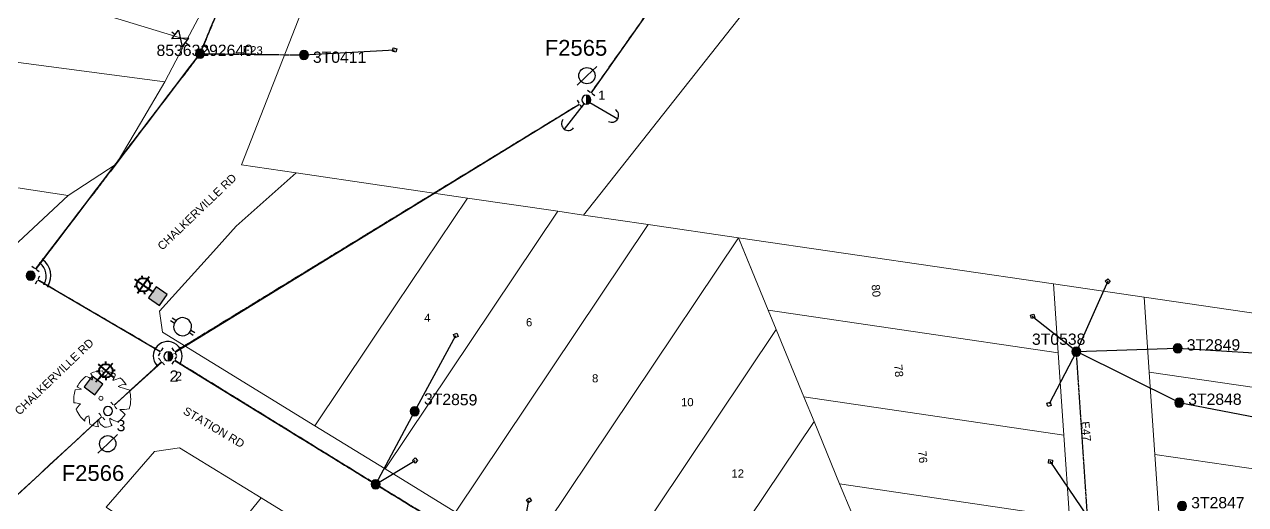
# Model space of a CAD drawing. Header units: metres. Extents: x 268894 to 271187, y 6187806 to 6189595.
# Drawn here: x 269872.9 to 270143.7, y 6188630.5 to 6188736.9 of the extents above; entities that cross this region are included whole.
import ezdxf
from ezdxf.enums import TextEntityAlignment as Align

# ---------------------------------------------------------------- set-up
doc = ezdxf.new("R2010")
doc.units = ezdxf.units.M
doc.linetypes.add('Cable Exist OH', pattern=[1, 1, 0])
doc.linetypes.add('Cable Exist UG', pattern=[8.2, 4, -1.2, 1.8, -1.2])
doc.layers.get('0').update_dxf_attribs({"color": 6})
for name, color, linetype, lineweight in [('Cadastre Land Parcels_SP_EXT', 9, 'Continuous', 5), ('Cadastre Road Names_SP_HV_LV_SL_EXT', 9, 'Continuous', 5), ('Cadastre Roads_SP_EXT', 9, 'Continuous', 5)]:
    doc.layers.add(name, color=color, linetype=linetype, lineweight=lineweight)
for name, color, linetype in [('Equip_SP_HV_EXT', 7, 'Continuous'), ('Equip_SP_HV_NEW', 2, 'Continuous'), ('Equip_SP_LV_EXT', 7, 'Continuous'), ('Equip_SP_SL_EXT', 7, 'Continuous'), ('Equip_SP_SL_MOD', 3, 'Continuous'), ('Mains_HV_EXT', 7, 'Continuous'), ('Mains_HV_NEW', 2, 'Continuous'), ('Mains_HV_NEW_Hardwired', 2, 'Continuous'), ('Mains_LV_EXT', 7, 'Continuous'), ('Mains_LV_NEW', 2, 'Continuous'), ('Mains_LV_NEW_Hardwired', 2, 'Continuous'), ('OH_Details_SP_MISC', 7, 'Continuous'), ('Services_SP_EXT', 7, 'Continuous'), ('Services_SP_MOD', 3, 'Continuous'), ('SupportsOH_SP_TR_HV_LV_SL_EXT', 7, 'Continuous'), ('SupportsOH_SP_TR_HV_LV_SL_NEW', 2, 'Continuous'), ('Trench_SP_EXT', 7, 'Continuous')]:
    doc.layers.add(name, color=color, linetype=linetype)
doc.layers.add('Features_DEL', color=1, linetype='Continuous', plot=False)
doc.layers.get('Features_DEL').off()
doc.styles.add('COLUMN_LABEL', font='arial.ttf')
doc.styles.add('HVSW_LABEL', font='arial.ttf')
doc.styles.add('iecARIAL', font='arial.ttf', dxfattribs={"height": 2})
doc.styles.add('POLE_LABEL', font='arial.ttf')
doc.styles.get("Standard").update_dxf_attribs({"font": 'arial.ttf'})

# ---------------------------------------------------------------- blocks, each defined once
blk = doc.blocks.new('*U148')
for p, q in [((-4.14, -5.37), (-3.85, -4.96)), ((-3.88, -5.56), (-3.58, -5.16)), ((-5.31, -6.95), (-5.6, -7.35)), ((-5.04, -7.15), (-5.33, -7.55))]:
    blk.add_line(p, q)
blk.add_lwpolyline([(-4, -5.45, 1), (-5.18, -7.06, 1)], format="xyb", close=True)
at = {"flags": 9}
for tag, p in [('ACTUAL_STATUS', (0, 0)), ('CONSTRUCTED_VOLTAGE', (0, -0.2)), ('OPERATING_VOLTAGE', (0, -0.6)), ('ORIENTATION', (0, -0.8)), ('OWNED_BY', (0, -1)), ('STATE', (0, -1.2)), ('SWITCH_TYPE', (0, -1.4)), ('NO_PHASES', (0, -0.4)), ('USAGE', (0, -1.6)), ('LEGEND', (0, -1.8)), ('NOTES', (0, -2))]:
    blk.add_attdef(tag, text='', height=0.2, dxfattribs=at).set_placement(p, align=Align.MIDDLE_LEFT)
at = {"flags": 1}
blk.add_attdef('Z', (0, 0), '', height=0.2, dxfattribs=at)
blk = doc.blocks.new('*U138')
at = {"lineweight": 40}
for p, q in [((-0.51, 0.36), (-4.2, 2.94)), ((-3.64, -0.2), (-1.06, 3.49)), ((-2.71, 3.68), (-2.61, 3.12)), ((-4.38, 1.29), (-3.83, 1.39)), ((-1.99, -0.38), (-2.09, 0.17)), ((0, 0), (-1.13, 0.79)), ((-0.32, 2.01), (-0.88, 1.91))]:
    blk.add_line(p, q, dxfattribs=at)
blk.add_circle((-2.35, 1.65), 1.5, dxfattribs=at)
at = {"style": 'iecARIAL', "flags": 8}
blk.add_attdef('ASSET_NUM', (1.5, 1.5), '', height=2.5, dxfattribs=at)
for tag, p, height, flags in [('OPERATING_VOLTAGE', (0.98, -1.65), 0.2, 9), ('ORIENTATION', (0.98, -1.85), 0.2, 9), ('OWNED_BY', (0.98, -2.05), 0.2, 9), ('STATE', (0.98, -2.25), 0.2, 9), ('CONSTRUCTED_VOLTAGE', (0.98, -0.65), 0.2, 9), ('CONTROL_TYPE', (0.98, -0.85), 0.2, 9), ('LANTERN_PURPOSE', (0.98, -1.05), 0.2, 9), ('LANTERN_TYPE', (0.98, -1.25), 0.2, 9), ('NO_PHASES', (0.98, -1.45), 0.2, 9), ('USAGE', (0.98, -2.45), 0.2, 9), ('CEXIST', (0.98, -2.65), 0.2, 9), ('CNEW', (0.98, -2.85), 0.2, 9), ('LNUMBER', (2.18, -3.25), 2.5, 8), ('CNUMBER', (0.98, -3.05), 0.2, 9), ('CREMOVE', (0.98, -3.25), 0.2, 9), ('CREPLACE', (0.98, -3.45), 0.2, 9), ('LKINGHEIGHT', (0.98, -3.65), 0.2, 9), ('LBRACKET', (0.98, -3.85), 0.2, 9), ('LBRACKETVOCAB', (0.98, -4.05), 0.2, 9), ('LCATEGORY', (0.98, -4.25), 0.2, 9), ('LCHARGE1', (0.98, -4.45), 0.2, 9), ('LCHARGE1PERCENT', (0.98, -4.65), 0.2, 9), ('LCHARGE2', (0.98, -4.85), 0.2, 9), ('LCHARGE2PERCENT', (0.98, -5.05), 0.2, 9), ('LCHARGE3', (0.98, -5.25), 0.2, 9), ('LCHARGE3PERCENT', (0.98, -5.45), 0.2, 9), ('LEXIST', (0.98, -5.65), 0.2, 9), ('LLAMP', (0.98, -5.85), 0.2, 9), ('LLAMPVOCAB', (0.98, -6.05), 0.2, 9), ('LMAST', (0.98, -6.25), 0.2, 9), ('LMASTVOCAB', (0.98, -6.45), 0.2, 9), ('LNEW', (0.98, -6.65), 0.2, 9), ('LANTNUMBER', (0.98, -6.85), 0.2, 9), ('LOUTREACH', (0.98, -7.25), 0.2, 9), ('LOUTREACHVOCAB', (0.98, -7.45), 0.2, 9), ('LRATECODE', (0.98, -7.65), 0.2, 9), ('LREMOVE', (0.98, -7.85), 0.2, 9), ('LREPLACE', (0.98, -8.05), 0.2, 9), ('LTYPE', (0.98, -8.25), 0.2, 9), ('STREETNAME', (0.98, -9.25), 0.2, 9), ('SUBURB', (0.98, -9.45), 0.2, 1), ('LTYPEVOCAB', (0.98, -8.45), 0.2, 9), ('LEGEND', (0.98, -8.65), 0.2, 9), ('LOCATION', (0.98, -8.85), 0.2, 9), ('NOTES', (0.98, -9.05), 0.2, 9)]:
    blk.add_attdef(tag, p, '', height=height, dxfattribs=dict(flags=flags))
blk = doc.blocks.new('*U139')
at = {"lineweight": 40}
for p, q in [((0.56, 3.97), (3.9, 0.95)), ((0.72, 0.79), (3.74, 4.13)), ((2.12, 4.52), (2.15, 3.96)), ((0, 0), (1.22, 1.35)), ((0.17, 2.36), (0.73, 2.39)), ((2.33, 0.4), (2.3, 0.96)), ((4.29, 2.56), (3.72, 2.54))]:
    blk.add_line(p, q, dxfattribs=at)
blk.add_circle((2.23, 2.46), 1.5, dxfattribs=at)
at = {"style": 'iecARIAL', "flags": 8}
blk.add_attdef('ASSET_NUM', (1.5, 1.5), '', height=2.5, dxfattribs=at)
for tag, p, height, flags in [('OPERATING_VOLTAGE', (0.98, -1.65), 0.2, 9), ('ORIENTATION', (0.98, -1.85), 0.2, 9), ('OWNED_BY', (0.98, -2.05), 0.2, 9), ('STATE', (0.98, -2.25), 0.2, 9), ('CONSTRUCTED_VOLTAGE', (0.98, -0.65), 0.2, 9), ('CONTROL_TYPE', (0.98, -0.85), 0.2, 9), ('LANTERN_PURPOSE', (0.98, -1.05), 0.2, 9), ('LANTERN_TYPE', (0.98, -1.25), 0.2, 9), ('NO_PHASES', (0.98, -1.45), 0.2, 9), ('USAGE', (0.98, -2.45), 0.2, 9), ('CEXIST', (0.98, -2.65), 0.2, 9), ('CNEW', (0.98, -2.85), 0.2, 9), ('LNUMBER', (2.18, -3.25), 2.5, 8), ('CNUMBER', (0.98, -3.05), 0.2, 9), ('CREMOVE', (0.98, -3.25), 0.2, 9), ('CREPLACE', (0.98, -3.45), 0.2, 9), ('LKINGHEIGHT', (0.98, -3.65), 0.2, 9), ('LBRACKET', (0.98, -3.85), 0.2, 9), ('LBRACKETVOCAB', (0.98, -4.05), 0.2, 9), ('LCATEGORY', (0.98, -4.25), 0.2, 9), ('LCHARGE1', (0.98, -4.45), 0.2, 9), ('LCHARGE1PERCENT', (0.98, -4.65), 0.2, 9), ('LCHARGE2', (0.98, -4.85), 0.2, 9), ('LCHARGE2PERCENT', (0.98, -5.05), 0.2, 9), ('LCHARGE3', (0.98, -5.25), 0.2, 9), ('LCHARGE3PERCENT', (0.98, -5.45), 0.2, 9), ('LEXIST', (0.98, -5.65), 0.2, 9), ('LLAMP', (0.98, -5.85), 0.2, 9), ('LLAMPVOCAB', (0.98, -6.05), 0.2, 9), ('LMAST', (0.98, -6.25), 0.2, 9), ('LMASTVOCAB', (0.98, -6.45), 0.2, 9), ('LNEW', (0.98, -6.65), 0.2, 9), ('LANTNUMBER', (0.98, -6.85), 0.2, 9), ('LOUTREACH', (0.98, -7.25), 0.2, 9), ('LOUTREACHVOCAB', (0.98, -7.45), 0.2, 9), ('LRATECODE', (0.98, -7.65), 0.2, 9), ('LREMOVE', (0.98, -7.85), 0.2, 9), ('LREPLACE', (0.98, -8.05), 0.2, 9), ('LTYPE', (0.98, -8.25), 0.2, 9), ('STREETNAME', (0.98, -9.25), 0.2, 9), ('SUBURB', (0.98, -9.45), 0.2, 1), ('LTYPEVOCAB', (0.98, -8.45), 0.2, 9), ('LEGEND', (0.98, -8.65), 0.2, 9), ('LOCATION', (0.98, -8.85), 0.2, 9), ('NOTES', (0.98, -9.05), 0.2, 9)]:
    blk.add_attdef(tag, p, '', height=height, dxfattribs=dict(flags=flags))
blk = doc.blocks.new('CCP_EXT')
blk.add_wipeout([(0, 0.57), (0.57, 0), (0, -0.57), (-0.57, 0)])
blk.add_lwpolyline([(-0.57, 0), (0, 0.57), (0.57, 0), (0, -0.57), (-0.57, 0)])
at = {"flags": 1}
blk.add_attdef('Z', (0, 0), '', height=0.2, dxfattribs=at)
at = {"flags": 9}
for tag, p in [('CCP_TYPE', (0, 0)), ('CONSTRUCTED_VOLTAGE', (0, -0.2)), ('OPERATING_VOLTAGE', (0, -0.6)), ('ORIENTATION', (0, -0.8)), ('OWNED_BY', (0, -1)), ('STATE', (0, -1.8)), ('NO_PHASES', (0, -0.4)), ('USAGE', (0, -1.2)), ('LEGEND', (0, -1.4)), ('LIFE_SUPPORT', (0, -1.6)), ('NOTES', (0, -2))]:
    blk.add_attdef(tag, text='', height=0.2, dxfattribs=at).set_placement(p, align=Align.MIDDLE_LEFT)
blk = doc.blocks.new('POLE_EXT')
blk.add_hatch(color=256).paths.add_polyline_path([(-1, 0, 1), (1, 0, 1)])
blk.add_lwpolyline([(-1, 0, 1), (1, 0, 1)], format="xyb", close=True)
for tag, height, flags, p in [('pNumber', 2.5, 8, (-17.84, 2.07)), ('OWNED_BY', 0.2, 9, (1.35, -0.4)), ('SPECIAL_USE', 0.2, 9, (1.35, -0.8)), ('STATE', 0.2, 9, (1.35, -1)), ('cLV', 0.2, 9, (1.35, -1.4)), ('hDepth', 0.2, 9, (1.35, -1.6)), ('hDia', 0.2, 9, (1.35, -1.8)), ('cHV', 0.2, 9, (1.35, -2)), ('PARENT', 0.2, 9, (1.35, -0.6)), ('USAGE', 0.2, 9, (1.35, -1.2)), ('LBRACKET', 0.2, 9, (1.35, -2.2)), ('LExisting', 0.2, 9, (1.35, -2.4)), ('LANTNUMBER', 0.2, 9, (1.35, -2.6)), ('LOther', 0.2, 9, (1.35, -2.8)), ('cLinedev', 0.2, 9, (1.35, -3.4)), ('pExisting', 0.2, 9, (1.35, -3.8)), ('pFooting', 0.2, 9, (1.35, -4.4)), ('pNew', 0.2, 9, (1.35, -4.6)), ('pRelocate', 0.2, 9, (1.35, -5)), ('pRemove', 0.2, 9, (1.35, -5.2)), ('pReplace', 0.2, 9, (1.35, -5.4)), ('LRemove', 0.2, 9, (1.35, -3)), ('LEGEND', 0.2, 9, (1.35, -3.2)), ('LOCATION', 0.2, 9, (1.35, -3.6)), ('PFNUMBER', 0.2, 9, (1.35, -4)), ('NEWPFNUMBER', 0.2, 9, (1.35, -4.2)), ('pStay', 0.2, 9, (1.35, -5.6)), ('pType', 0.2, 9, (1.35, -5.8)), ('cspan', 0.2, 9, (1.35, -6)), ('STREETNAME', 0.2, 9, (1.35, -6.2)), ('SUBURB', 0.2, 9, (1.35, -6.4)), ('OPERATED_BY', 0.2, 9, (1.36, -7.01)), ('NOTES', 0.2, 9, (1.35, -6.6)), ('MAINTAINED_BY', 0.2, 9, (1.36, -6.81))]:
    blk.add_attdef(tag, text='', height=height, dxfattribs=dict(flags=flags)).set_placement(p, align=Align.MIDDLE_LEFT)
at = {"style": 'POLE_LABEL'}
for tag, height, flags, p in [('ASSET_NUM', 2.5, 8, (2, 2)), ('STRUCTURE_PLANT_NUMBER', 0.2, 9, (1.35, 0.03)), ('STREET_CODE', 0.2, 9, (1.35, -0.2))]:
    blk.add_attdef(tag, text='', height=height, dxfattribs=dict(at, flags=flags)).set_placement(p, align=Align.MIDDLE_LEFT)
at = {"flags": 1}
blk.add_attdef('Z', (1.35, -7.33), '', height=0.2, dxfattribs=at)
blk = doc.blocks.new('HV_DOF_CLOSED_EXT')
for p, q in [((0, 7.9), (0, 6.94)), ((0, 4.06), (0, 3.1))]:
    blk.add_line(p, q)
blk.add_lwpolyline([(-1.2, 4.06), (1.2, 4.06), (-1.2, 6.94), (1.2, 6.94)], close=True)
for tag, height, flags, p in [('ASSET_NUM', 2.5, 8, (2, 2)), ('STREET_CODE', 0.2, 9, (1.5, 0)), ('ACTUAL_STATUS', 0.2, 9, (1.5, -0.2)), ('CONSTRUCTED_VOLTAGE', 0.2, 9, (1.5, -0.4)), ('OPERATING_VOLTAGE', 0.2, 9, (1.5, -0.8)), ('ORIENTATION', 0.2, 9, (1.5, -1)), ('OWNED_BY', 0.2, 9, (1.5, -1.2)), ('OPERATED_BY', 0.2, 9, (1.5, -1.4)), ('STATE', 0.2, 9, (1.5, -1.8)), ('SWITCH_TYPE', 0.2, 9, (1.5, -2)), ('STREETNAME', 0.2, 9, (1.5, -2.8)), ('NO_PHASES', 0.2, 9, (1.5, -0.6)), ('MAINTAINED_BY', 0.2, 9, (1.5, -1.6)), ('USAGE', 0.2, 9, (1.5, -2.2)), ('LEGEND', 0.2, 9, (1.5, -2.4)), ('LOCATION', 0.2, 9, (1.5, -2.6)), ('SUBURB', 0.2, 9, (1.5, -3)), ('Z', 0.2, 1, (1.5, -3.6)), ('NOTES', 0.2, 9, (1.5, -3.2)), ('LABEL_ALIGNMENT', 0.2, 9, (1.5, -3.4))]:
    blk.add_attdef(tag, text='', height=height, dxfattribs=dict(flags=flags)).set_placement(p, align=Align.MIDDLE_LEFT)
blk = doc.blocks.new('POLE_REPLACE_NEW')
for tag, height, flags, p in [('LOther', 0.2, 9, (1.5, -2.6)), ('LRemove', 0.2, 9, (1.5, -2.8)), ('cLinedev', 0.2, 9, (1.5, -3.2)), ('LEGEND', 0.2, 9, (1.5, -3)), ('pExisting', 0.2, 9, (1.5, -3.4)), ('PFNUMBER', 0.2, 9, (1.5, -3.6)), ('NEWPFNUMBER', 0.2, 9, (1.5, -3.8)), ('pFooting', 0.2, 9, (1.5, -4)), ('pNew', 0.2, 9, (1.5, -4.2)), ('pRelocate', 0.2, 9, (1.5, -4.6)), ('pRemove', 0.2, 9, (1.5, -4.8)), ('pReplace', 0.2, 9, (1.5, -5)), ('pStay', 0.2, 9, (1.5, -5.2)), ('pType', 0.2, 9, (1.5, -5.4)), ('pNumber', 2, 8, (1.5, -4.4)), ('cspan', 0.2, 9, (1.5, -5.6)), ('SUBURB', 0.2, 9, (1.5, -5.8)), ('STREETNAME', 0.2, 9, (1.5, -6)), ('OPERATED_BY', 0.2, 9, (1.5, -6.6)), ('Z', 0.2, 1, (1.5, -7)), ('LOCATION', 0.2, 9, (1.5, -6.2)), ('NOTES', 0.2, 9, (1.5, -6.4)), ('MAINTAINED_BY', 0.2, 9, (1.5, -6.8))]:
    blk.add_attdef(tag, text='', height=height, dxfattribs=dict(flags=flags)).set_placement(p, align=Align.MIDDLE_LEFT)
blk.add_wipeout([(0, 1), (-0.13, 0.99), (-0.25, 0.97), (-0.37, 0.93), (-0.48, 0.88), (-0.59, 0.81), (-0.68, 0.73), (-0.77, 0.64), (-0.84, 0.54), (-0.9, 0.43), (-0.95, 0.31), (-0.98, 0.19), (-1, 0.06), (-1, -0.06), (-0.98, -0.19), (-0.95, -0.31), (-0.9, -0.43), (-0.84, -0.54), (-0.77, -0.64), (-0.68, -0.73), (-0.59, -0.81), (-0.48, -0.88), (-0.37, -0.93), (-0.25, -0.97), (-0.13, -0.99), (0, -1), (0.13, -0.99), (0.25, -0.97), (0.37, -0.93), (0.48, -0.88), (0.59, -0.81), (0.68, -0.73), (0.77, -0.64), (0.84, -0.54), (0.9, -0.43), (0.95, -0.31), (0.98, -0.19), (1, -0.06), (1, 0.06), (0.98, 0.19), (0.95, 0.31), (0.9, 0.43), (0.84, 0.54), (0.77, 0.64), (0.68, 0.73), (0.59, 0.81), (0.48, 0.88), (0.37, 0.93), (0.25, 0.97), (0.13, 0.99)])
h = blk.add_hatch(color=256)
edge = h.paths.add_edge_path()
edge.add_arc((0, 0), 1, 270, 450)
edge.add_line((0, 1), (0, -1))
blk.add_lwpolyline([(0, 1), (0, -1)])
at = {"lineweight": -3}
blk.add_arc((0, 0), 1, 90, 270, dxfattribs=at)
blk.add_arc((0, 0), 1, 270, 90)
for tag, height, flags, p in [('ASSET_NUM', 2.5, 8, (2, 2)), ('STREET_CODE', 0.2, 9, (1.5, 0)), ('OWNED_BY', 0.2, 9, (1.5, -0.2)), ('SPECIAL_USE', 0.2, 9, (1.5, -0.6)), ('STATE', 0.2, 9, (1.5, -0.8)), ('cLV', 0.2, 9, (1.5, -1.2)), ('cHV', 0.2, 9, (1.5, -1.8)), ('PARENT', 0.2, 9, (1.5, -0.4)), ('USAGE', 0.2, 9, (1.5, -1)), ('hDepth', 0.2, 9, (1.5, -1.4)), ('hDia', 0.2, 9, (1.5, -1.6)), ('LBRACKET', 0.2, 9, (1.5, -2)), ('LExisting', 0.2, 9, (1.5, -2.2)), ('LANTNUMBER', 0.2, 9, (1.5, -2.4))]:
    blk.add_attdef(tag, text='', height=height, dxfattribs=dict(flags=flags)).set_placement(p, align=Align.MIDDLE_LEFT)
at = {"style": 'POLE_LABEL', "flags": 9}
blk.add_attdef('STRUCTURE_PLANT_NUMBER', text='', height=0.2, dxfattribs=at).set_placement((1.5, 0.24), align=Align.MIDDLE_LEFT)
blk = doc.blocks.new('POLE_NEW')
for tag, height, flags, p in [('pNumber', 2.5, 8, (-17.84, 2.07)), ('OWNED_BY', 0.2, 9, (1.15, -0.4)), ('SPECIAL_USE', 0.2, 9, (1.15, -0.8)), ('STATE', 0.2, 9, (1.15, -1)), ('cLV', 0.2, 9, (1.15, -1.4)), ('hDepth', 0.2, 9, (1.15, -1.6)), ('hDia', 0.2, 9, (1.15, -1.8)), ('cHV', 0.2, 9, (1.15, -2)), ('PARENT', 0.2, 9, (1.15, -0.6)), ('USAGE', 0.2, 9, (1.15, -1.2)), ('LBRACKET', 0.2, 9, (1.15, -2.2)), ('LExisting', 0.2, 9, (1.15, -2.4)), ('LANTNUMBER', 0.2, 9, (1.15, -2.6)), ('LOther', 0.2, 9, (1.15, -2.8)), ('cLinedev', 0.2, 9, (1.15, -3.4)), ('pExisting', 0.2, 9, (1.15, -3.6)), ('pFooting', 0.2, 9, (1.15, -4.2)), ('pNew', 0.2, 9, (1.15, -4.4)), ('pRelocate', 0.2, 9, (1.15, -4.8)), ('pRemove', 0.2, 9, (1.15, -5)), ('pReplace', 0.2, 9, (1.15, -5.2)), ('pStay', 0.2, 9, (1.15, -5.4)), ('LRemove', 0.2, 9, (1.15, -3)), ('LEGEND', 0.2, 9, (1.15, -3.2)), ('PFNUMBER', 0.2, 9, (1.15, -3.8)), ('NEWPFNUMBER', 0.2, 9, (1.15, -4)), ('pType', 0.2, 9, (1.15, -5.6)), ('cspan', 0.2, 9, (1.15, -5.8)), ('SUBURB', 0.2, 9, (1.15, -6)), ('STREETNAME', 0.2, 9, (1.15, -6.2)), ('OPERATED_BY', 0.2, 9, (1.15, -6.89)), ('LOCATION', 0.2, 9, (1.15, -6.4)), ('NOTES', 0.2, 9, (1.15, -6.6)), ('MAINTAINED_BY', 0.2, 9, (1.15, -7.22))]:
    blk.add_attdef(tag, text='', height=height, dxfattribs=dict(flags=flags)).set_placement(p, align=Align.MIDDLE_LEFT)
at = {"style": 'POLE_LABEL'}
for tag, height, flags, p in [('ASSET_NUM', 2.5, 8, (2, 2)), ('STRUCTURE_PLANT_NUMBER', 0.2, 9, (1.15, 0.09)), ('STREET_CODE', 0.2, 9, (1.15, -0.2))]:
    blk.add_attdef(tag, text='', height=height, dxfattribs=dict(at, flags=flags)).set_placement(p, align=Align.MIDDLE_LEFT)
at = {"flags": 1}
blk.add_attdef('Z', (1.15, -7.59), '', height=0.2, dxfattribs=at)
blk.add_wipeout([(0.07, 1), (-0.06, 1), (-0.18, 0.98), (-0.3, 0.95), (-0.42, 0.91), (-0.53, 0.85), (-0.63, 0.77), (-0.73, 0.69), (-0.81, 0.59), (-0.87, 0.49), (-0.93, 0.37), (-0.97, 0.25), (-0.99, 0.13), (-1, 0.01), (-0.99, -0.12), (-0.97, -0.24), (-0.93, -0.36), (-0.88, -0.48), (-0.81, -0.58), (-0.73, -0.68), (-0.64, -0.77), (-0.54, -0.84), (-0.43, -0.9), (-0.31, -0.95), (-0.19, -0.98), (-0.07, -1), (0.06, -1), (0.18, -0.98), (0.3, -0.95), (0.42, -0.91), (0.53, -0.85), (0.63, -0.77), (0.73, -0.69), (0.81, -0.59), (0.87, -0.49), (0.93, -0.37), (0.97, -0.25), (0.99, -0.13), (1, -0.01), (0.99, 0.12), (0.97, 0.24), (0.93, 0.36), (0.88, 0.48), (0.81, 0.58), (0.73, 0.68), (0.64, 0.77), (0.54, 0.84), (0.43, 0.9), (0.31, 0.95), (0.19, 0.98)])
at = {"lineweight": -3}
blk.add_lwpolyline([(-1, 0, 1), (1, 0, 1)], format="xyb", close=True, dxfattribs=at)
blk = doc.blocks.new('*U141')
for p, q in [((3.67, 3.33), (6.67, 3.33)), ((6.67, 3.33), (9.67, 3.33))]:
    blk.add_line(p, q)
blk.add_circle((6.67, 3.33), 1.8)
at = {"style": 'HVSW_LABEL'}
for tag, height, flags, p in [('ASSET_NUM', 3.5, 8, (2, 2)), ('STREET_CODE', 0.2, 9, (0, -0.2))]:
    blk.add_attdef(tag, text='', height=height, dxfattribs=dict(at, flags=flags)).set_placement(p, align=Align.MIDDLE_LEFT)
at = {"flags": 1}
blk.add_attdef('Z', (0, 0), '', height=0.2, dxfattribs=at)
at = {"flags": 9}
for tag, p in [('ACTUAL_STATUS', (0, -0.4)), ('CONSTRUCTED_VOLTAGE', (0, -0.6)), ('OPERATING_VOLTAGE', (0, -1)), ('ORIENTATION', (0, -1.2)), ('OWNED_BY', (0, -1.4)), ('STATE', (0, -1.6)), ('SWITCH_TYPE', (0, -1.8)), ('SUBURB', (0, -2.4)), ('STREETNAME', (0, -2.6)), ('NO_PHASES', (0, -0.8)), ('USAGE', (0, -2)), ('LEGEND', (0, -2.2)), ('LOCATION', (0, -2.8)), ('OPERATED_BY', (0, -3.43)), ('NOTES', (0, -3)), ('MAINTAINED_BY', (0, -3.22)), ('LABEL_ALIGNMENT', (0, -3.64))]:
    blk.add_attdef(tag, text='', height=0.2, dxfattribs=at).set_placement(p, align=Align.MIDDLE_LEFT)
blk = doc.blocks.new('*U142')
for p, q in [((-1.38, -5.17), (1.62, -5.17)), ((1.62, -5.17), (4.62, -5.17))]:
    blk.add_line(p, q)
blk.add_circle((1.62, -5.17), 1.8)
at = {"style": 'HVSW_LABEL'}
for tag, height, flags, p in [('ASSET_NUM', 3.5, 8, (2, 2)), ('STREET_CODE', 0.2, 9, (0, -0.2))]:
    blk.add_attdef(tag, text='', height=height, dxfattribs=dict(at, flags=flags)).set_placement(p, align=Align.MIDDLE_LEFT)
at = {"flags": 1}
blk.add_attdef('Z', (0, 0), '', height=0.2, dxfattribs=at)
at = {"flags": 9}
for tag, p in [('ACTUAL_STATUS', (0, -0.4)), ('CONSTRUCTED_VOLTAGE', (0, -0.6)), ('OPERATING_VOLTAGE', (0, -1)), ('ORIENTATION', (0, -1.2)), ('OWNED_BY', (0, -1.4)), ('STATE', (0, -1.6)), ('SWITCH_TYPE', (0, -1.8)), ('SUBURB', (0, -2.4)), ('STREETNAME', (0, -2.6)), ('NO_PHASES', (0, -0.8)), ('USAGE', (0, -2)), ('LEGEND', (0, -2.2)), ('LOCATION', (0, -2.8)), ('OPERATED_BY', (0, -3.43)), ('NOTES', (0, -3)), ('MAINTAINED_BY', (0, -3.22)), ('LABEL_ALIGNMENT', (0, -3.64))]:
    blk.add_attdef(tag, text='', height=0.2, dxfattribs=at).set_placement(p, align=Align.MIDDLE_LEFT)
blk = doc.blocks.new('End Shackle_NEW')
blk.add_line((1, 1.81), (-1, 1.81))
at = {"flags": 1}
blk.add_attdef('Z', (0, 0), '', height=0.2, dxfattribs=at)
at = {"flags": 9}
for tag, p in [('CONNECTOR_TYPE', (0, 0)), ('CONSTRUCTED_VOLTAGE', (0, -0.2)), ('OPERATING_VOLTAGE', (0, -0.6)), ('ORIENTATION', (0, -0.8)), ('OWNED_BY', (0, -1)), ('STATE', (0, -1.2)), ('OPERATED_BY', (0, -2.01)), ('NO_PHASES', (0, -0.4)), ('USAGE', (0, -1.4)), ('NOTES', (0, -1.6)), ('MAINTAINED_BY', (0, -1.81))]:
    blk.add_attdef(tag, text='', height=0.2, dxfattribs=at).set_placement(p, align=Align.MIDDLE_LEFT)
blk.add_wipeout([(-0.25, 0), (-0.25, 1.81), (0.25, 1.82), (0.25, 0)])
blk = doc.blocks.new('BOND POINT')
blk.add_hatch(color=256).paths.add_polyline_path([(-1, 0, 1), (1, 0, 1)])
blk.add_lwpolyline([(-1, 0, 1), (1, 0, 1)], format="xyb", close=True)
blk = doc.blocks.new('COLUMN_EXT')
blk.add_hatch(color=256).paths.add_polyline_path([(-1.49, 1.48), (-1.49, -1.49), (1.48, -1.49), (1.48, 1.48)])
blk.add_lwpolyline([(-1.49, -1.49), (1.48, -1.49), (1.48, 1.48), (-1.49, 1.48)], close=True)
for tag, height, style, flags, p in [('ASSET_NUM', 2.5, 'COLUMN_LABEL', 8, (2, 2)), ('STRUCTURE_PLANT_NUMBER', 0.2, 'POLE_LABEL', 9, (1.81, 0.03)), ('STREET_CODE', 0.2, 'COLUMN_LABEL', 9, (1.81, -0.2))]:
    blk.add_attdef(tag, text='', height=height, dxfattribs=dict(style=style, flags=flags)).set_placement(p, align=Align.MIDDLE_LEFT)
at = {"flags": 1}
blk.add_attdef('Z', (1.81, -2.35), '', height=0.2, dxfattribs=at)
at = {"flags": 9}
for tag, p in [('COLUMN_TYPE', (1.81, -0.4)), ('OWNED_BY', (1.81, -0.6)), ('STATE', (1.81, -0.8)), ('USAGE', (1.81, -1)), ('STREETNAME', (1.81, -1.6)), ('SUBURB', (1.81, -1.8)), ('LEGEND', (1.81, -1.2)), ('LOCATION', (1.81, -1.4)), ('NOTES', (1.81, -2))]:
    blk.add_attdef(tag, text='', height=0.2, dxfattribs=at).set_placement(p, align=Align.MIDDLE_LEFT)
blk = doc.blocks.new('STAY_EXT')
at = {"linetype": 'Continuous', "ltscale": 0.3}
blk.add_line((0, 0), (-7.17, 0), dxfattribs=at)
blk.add_arc((-5.67, 0), 1.5, 90, 270)
blk = doc.blocks.new('TREE5')
for p, q in [((-5.82, 1.84), (-4.43, 2)), ((-5.45, 2.55), (-5.45, 2.55)), ((-4.43, 2), (-5.45, 2.55))]:
    blk.add_line(p, q)
blk.add_circle((-0.14, -0.02), 0.451)
for centre, radius, start, end in [((0.17, -0.24), 6.29, 89.3321, 114.3856), ((-3.58, 4.44), 1.54, 343.6555, 39.76), ((-1.8, 5.03), 2.28, 352.0775, 26.6128), ((-0.73, 6.68), 2.38, 304.1868, 338.5411), ((0.17, -0.24), 6.27, 62.8767, 77.7021), ((0.17, -0.24), 6.22, 126.0751, 153.6245), ((-3.93, 2.18), 2.65, 48.5203, 80.5151), ((1.21, 5.35), 1.82, 315.8454, 359.7651), ((-2.62, 22.51), 19.28, 285.4397, 290.7099), ((5.13, 0.24), 2.76, 83.5323, 121.6544), ((0.17, -0.24), 6.18, 31.4098, 49.4752), ((0.17, -0.24), 6.34, 160.8426, 187.275), ((11.59, 24.42), 23.21, 250.0865, 256.3451), ((0.17, -0.24), 6.3, 340.3307, 19.43), ((-6.94, -11.4), 10.4, 77.3728, 85.4649), ((0.21, -6.18), 6.93, 134.7782, 147.3315), ((0.17, -0.24), 6.19, 200.8103, 231.4392), ((4.49, 5.21), 7.74, 266.7455, 282.0146), ((0.26, -7.73), 6.44, 39.6536, 53.993), ((-2.7, -4.95), 1.03, 97.741, 188.8107), ((-15.69, -6.41), 13.08, 2.9465, 10.9238), ((1.74, -5.5), 2.6, 160.6009, 199.3991), ((1.45, -4.49), 2.1, 186.1912, 248.4952), ((3.76, -4.72), 1.93, 170.6314, 220.6278), ((4.11, -1.67), 3.55, 230.4582, 263.1093), ((0.17, -0.24), 6.07, 305.394, 326.2464), ((0.17, -0.24), 6.16, 243.1498, 261.8356), ((0.17, -0.24), 6.23, 274.7236, 290.3277)]:
    blk.add_arc(centre, radius, start, end)
at = {"flags": 1}
blk.add_attdef('Z', (0, 0), '', height=0.2, dxfattribs=at)

msp = doc.modelspace()

# ---------------------------------------------------------------- linework, layer by layer
at = {"layer": 'Cadastre Land Parcels_SP_EXT', "linetype": 'Continuous'}
for points in [[(270083.92, 6188804.82), (270206.93, 6188985.34), (270271.45, 6189101.97), (270280.59, 6189118.5), (270303.35, 6189159.64), (270273.47, 6189163.07), (270134.43, 6189013.7), (270036.21, 6188930.39), (269984.17, 6188866.89), (269921.03, 6188705.77), (269933.17, 6188704), (269971.16, 6188698.44), (269991.19, 6188695.51), (269996.88, 6188694.68), (270083.92, 6188804.82)], [(270285.76, 6188676.96), (270361.18, 6188713.56), (270368.97, 6188718.2), (270435, 6188760.62), (270511.44, 6188836.22), (270554.58, 6188901.78), (270558.12, 6188907.57), (270347.07, 6189067.97), (270282.97, 6189116.69), (270280.59, 6189118.5), (270271.45, 6189101.97), (270206.93, 6188985.34), (270083.92, 6188804.82), (269996.88, 6188694.68), (270011.23, 6188692.58), (270031.27, 6188689.65), (270101.07, 6188679.44), (270121.18, 6188676.5), (270181.91, 6188667.62), (270262.55, 6188655.84), (270285.76, 6188676.96)], [(269913.21, 6188741.55), (269917.29, 6188751.94), (269842.24, 6188774.65), (269823.1, 6188759.64), (269908.97, 6188733.51), (269913.21, 6188741.55)], [(269908.97, 6188733.51), (269823.1, 6188759.64), (269796.07, 6188738.44), (269904.06, 6188724.2), (269908.97, 6188733.51)], [(269893.25, 6188705.94), (269898.65, 6188715.01), (269904.06, 6188724.2), (269796.07, 6188738.44), (269768.01, 6188716.44), (269882.63, 6188699), (269893.25, 6188705.94)], [(269882.63, 6188699), (269768.01, 6188716.44), (269746.28, 6188699.4), (269863.77, 6188681.53), (269882.63, 6188699)], [(269955.29, 6188674.78), (269971.16, 6188698.44), (269933.17, 6188704), (269919.89, 6188692.18), (269914.84, 6188686.59), (269902.88, 6188673.36), (269903.55, 6188668.72), (269937.32, 6188648), (269955.29, 6188674.78)], [(269991.19, 6188695.51), (269971.16, 6188698.44), (269955.29, 6188674.78), (269937.32, 6188648), (269952.91, 6188638.44), (269991.19, 6188695.51)], [(270011.23, 6188692.58), (269996.88, 6188694.68), (269991.19, 6188695.51), (269952.91, 6188638.44), (269968.51, 6188628.87), (270011.23, 6188692.58)], [(270031.27, 6188689.65), (270011.23, 6188692.58), (269968.51, 6188628.87), (269984.1, 6188619.31), (270031.27, 6188689.65)], [(270039.63, 6188669.31), (270037.86, 6188673.62), (270031.27, 6188689.65), (269984.1, 6188619.31), (269999.69, 6188609.74), (270039.63, 6188669.31)], [(270101.07, 6188679.44), (270031.27, 6188689.65), (270031.43, 6188689.25), (270037.86, 6188673.62), (270102.13, 6188664.12), (270101.07, 6188679.44)], [(270181.91, 6188667.62), (270121.18, 6188676.5), (270122.33, 6188659.88), (270181.22, 6188651.27), (270181.91, 6188667.62)], [(270102.13, 6188664.12), (270037.86, 6188673.62), (270039.63, 6188669.31), (270045.77, 6188654.38), (270103.39, 6188645.87), (270102.13, 6188664.12)], [(270048, 6188648.96), (270045.77, 6188654.38), (270039.63, 6188669.31), (269999.69, 6188609.74), (270015.29, 6188600.18), (270048, 6188648.96)], [(270181.22, 6188651.27), (270122.33, 6188659.88), (270123.6, 6188641.63), (270180.47, 6188633.32), (270181.22, 6188651.27)], [(270103.39, 6188645.87), (270045.77, 6188654.38), (270048, 6188648.96), (270053.68, 6188635.14), (270104.64, 6188627.62), (270103.39, 6188645.87)], [(270056.36, 6188628.62), (270053.68, 6188635.14), (270048, 6188648.96), (270015.29, 6188600.18), (270030.88, 6188590.61), (270056.36, 6188628.62)], [(269925.4, 6188632.01), (269907.3, 6188643.12), (269901.78, 6188642.27), (269891.04, 6188629.93), (269912.29, 6188615.67), (269925.4, 6188632.01)], [(270180.47, 6188633.32), (270123.6, 6188641.63), (270124.86, 6188623.38), (270179.71, 6188615.36), (270180.47, 6188633.32)], [(270104.64, 6188627.62), (270053.68, 6188635.14), (270056.36, 6188628.62), (270071.96, 6188619.04), (270087.55, 6188609.46), (270103.15, 6188599.88), (270106.7, 6188597.7), (270104.64, 6188627.62)], [(269940.99, 6188622.45), (269925.4, 6188632.01), (269912.29, 6188615.67), (269900.33, 6188600.76), (269915.46, 6188590.61), (269940.99, 6188622.45)]]:
    msp.add_lwpolyline(points, close=True, dxfattribs=at)
at = {"layer": 'Mains_HV_EXT', "color": 7, "linetype": 'Cable Exist OH'}
for points in [[(269997.53, 6188720.22), (270067.18, 6188818.97), (270131.57, 6188910.26), (270195, 6189000.17), (270253.17, 6189077.19), (270300.87, 6189163.32), (270362.82, 6189275.33), (270417.93, 6189375.03), (270486.37, 6189498.84), (270546.48, 6189594.97)], [(269874.29, 6188681.23), (269911.87, 6188730.43)], [(269904.67, 6188663.45), (269997.53, 6188720.22)], [(269904.67, 6188663.45), (269874.29, 6188681.23)], [(269874.29, 6188681.23), (269874.29, 6188681.23)], [(269904.67, 6188663.45), (269891.43, 6188651.25)], [(269904.67, 6188663.45), (269950.82, 6188635.03), (269981.97, 6188615.92), (270013.36, 6188596.78), (270044.52, 6188577.64), (270076.31, 6188558)], [(269891.43, 6188651.25), (269831.99, 6188596.3)]]:
    msp.add_lwpolyline(points, dxfattribs=at)
at = {"layer": 'Mains_HV_EXT', "linetype": 'Cable Exist OH'}
msp.add_lwpolyline([(269911.87, 6188730.43), (269936.34, 6188789.56)], dxfattribs=at)
at = {"layer": 'Mains_HV_NEW_Hardwired', "color": 7, "linetype": 'Continuous'}
for centre, radius, start, end in [((269874.29, 6188681.23), 3.48, 329.6555, 52.6267), ((269904.7, 6188663.45), 3.2, 327.0575, 222.3416)]:
    msp.add_arc(centre, radius, start, end, dxfattribs=at).dxf.unprotected_set("ltscale", 0)
at = {"layer": 'Mains_LV_EXT', "linetype": 'Cable Exist OH'}
for points in [[(269936.34, 6188789.56), (269911.87, 6188730.43)], [(269911.87, 6188730.43), (269934.89, 6188730.15)], [(270108.63, 6188627.98), (270106.17, 6188664.42)], [(269981.93, 6188615.95), (269950.82, 6188635.03)]]:
    msp.add_lwpolyline(points, dxfattribs=at)
at = {"layer": 'Mains_LV_EXT', "linetype": 'Continuous'}
msp.add_lwpolyline([(269912.64, 6188732.3, -0.293754), (269913.88, 6188730.41)], format="xyb", dxfattribs=at)
at = {"layer": 'Mains_LV_EXT', "color": 7, "linetype": 'Cable Exist OH'}
for points in [[(269911.87, 6188730.43), (269874.29, 6188681.23)], [(269904.67, 6188663.45), (269874.29, 6188681.23)], [(269950.82, 6188635.03), (269904.67, 6188663.45)]]:
    msp.add_lwpolyline(points, dxfattribs=at)
at = {"layer": 'Mains_LV_NEW_Hardwired', "color": 7, "linetype": 'Continuous'}
msp.add_arc((269874.29, 6188681.23), 4.48, 329.6555, 52.6267, dxfattribs=at).dxf.unprotected_set("ltscale", 0)
at = {"layer": 'OH_Details_SP_MISC', "color": 7, "linetype": 'Continuous', "flags": 128}
for points in [[(269997.53, 6188720.22), (270067.18, 6188818.97), (270132.15, 6188911.08)], [(269874.29, 6188681.23), (269911.87, 6188730.43)], [(269904.82, 6188663.35), (269997.53, 6188720.22)], [(269904.82, 6188663.35), (269874.29, 6188681.23)], [(269891.43, 6188651.26), (269904.82, 6188663.35)], [(269904.82, 6188663.35), (269950.82, 6188635.03)], [(269766.97, 6188524.22), (269831.99, 6188596.3), (269891.43, 6188651.25)]]:
    msp.add_lwpolyline(points, dxfattribs=at)
at = {"layer": 'Services_SP_EXT'}
for points in [[(270106.17, 6188664.42), (270128.51, 6188665.16)], [(270128.97, 6188653.17), (270106.17, 6188664.42)], [(270128.66, 6188665.16), (270155.17, 6188663.55)], [(270128.97, 6188653.17), (270153.92, 6188648.36)]]:
    msp.add_lwpolyline(points, dxfattribs=at)
at = {"layer": 'Trench_SP_EXT', "linetype": 'Cable Exist UG'}
msp.add_lwpolyline([(269934.89, 6188730.15), (269942.25, 6188730.56)], dxfattribs=at)

# ---------------------------------------------------------------- block references
at = {"layer": 'Equip_SP_HV_EXT'}
ref = msp.add_blockref('HV_DOF_CLOSED_EXT', (269911.87, 6188730.43), dxfattribs=dict(at, rotation=52.33462226600943))
ref.add_attrib('ASSET_NUM', '92640', dxfattribs={"layer": '0', "height": 2.5}).set_placement((269913.87, 6188731.18), align=Align.MIDDLE_LEFT)
at = {"layer": 'Equip_SP_HV_NEW', "linetype": 'Continuous'}
ref = msp.add_blockref('*U141', (269995.1, 6188718.55), dxfattribs=dict(at, rotation=43.47393695545966))
ref.add_attrib('ASSET_NUM', 'F2565', dxfattribs={"layer": '0', "height": 3.5, "style": 'HVSW_LABEL'}).set_placement((269988.29, 6188731.73), align=Align.MIDDLE_LEFT)
ref = msp.add_blockref('*U142', (269886.66, 6188646.64), dxfattribs=dict(at, rotation=43.47393695545966))
ref.add_attrib('ASSET_NUM', 'F2566', dxfattribs={"layer": '0', "height": 3.5, "style": 'HVSW_LABEL'}).set_placement((269881.19, 6188637.51), align=Align.MIDDLE_LEFT)
at = {"layer": 'Equip_SP_LV_EXT', "xscale": 2, "yscale": 2, "zscale": 2, "rotation": 274.3071861224039}
msp.add_blockref('*U148', (269921.17, 6188661.73), dxfattribs=at)
at = {"layer": 'Equip_SP_SL_EXT'}
msp.add_blockref('*U139', (269888.75, 6188657.7), dxfattribs=at)
at = {"layer": 'Equip_SP_SL_MOD'}
msp.add_blockref('*U138', (269901.63, 6188677.56), dxfattribs=at)
at = {"layer": 'Mains_HV_NEW_Hardwired', "color": 7, "linetype": 'Continuous', "xscale": 0.15, "yscale": 0.15, "zscale": 0.15}
for p in [(269876.4, 6188684), (269877.29, 6188679.48), (269901.92, 6188665.06), (269907.42, 6188665.14), (269902.33, 6188661.29), (269907.38, 6188661.78)]:
    msp.add_blockref('BOND POINT', p, dxfattribs=at).dxf.unprotected_set("ltscale", 0)
at = {"layer": 'Mains_LV_NEW_Hardwired', "color": 7, "linetype": 'Continuous', "xscale": 0.15, "yscale": 0.15, "zscale": 0.15}
for p in [(269877.01, 6188684.79), (269878.15, 6188678.97)]:
    msp.add_blockref('BOND POINT', p, dxfattribs=at).dxf.unprotected_set("ltscale", 0)
at = {"layer": 'Services_SP_MOD'}
for p, rotation in [((269902.49, 6188676.72), 324.9916678744001), ((269888.23, 6188656.91), 233.5755229857492)]:
    msp.add_blockref('COLUMN_EXT', p, dxfattribs=dict(at, rotation=rotation))
at = {"layer": 'SupportsOH_SP_TR_HV_LV_SL_EXT'}
ref = msp.add_blockref('POLE_EXT', (269911.87, 6188730.43), dxfattribs=at)
ref.add_attrib('ASSET_NUM', '853632', dxfattribs={"layer": '0', "height": 2.5, "style": 'POLE_LABEL'}).set_placement((269913.87, 6188731.18), align=Align.MIDDLE_RIGHT)
ref = msp.add_blockref('POLE_EXT', (269934.89, 6188730.15), dxfattribs=at)
ref.add_attrib('ASSET_NUM', '3T0411', dxfattribs={"layer": '0', "height": 2.5, "style": 'POLE_LABEL'}).set_placement((269936.89, 6188730.9), align=Align.TOP_LEFT)
ref = msp.add_blockref('POLE_EXT', (270106.17, 6188664.42), dxfattribs=at)
ref.add_attrib('ASSET_NUM', '3T0538', dxfattribs={"layer": '0', "height": 2.5, "style": 'POLE_LABEL'}).set_placement((270108.17, 6188665.17), align=Align.BOTTOM_RIGHT)
ref = msp.add_blockref('POLE_EXT', (270128.66, 6188665.16), dxfattribs=at)
ref.add_attrib('ASSET_NUM', '3T2849', dxfattribs={"layer": '0', "height": 2.5, "style": 'POLE_LABEL'}).set_placement((270130.66, 6188665.91), align=Align.MIDDLE_LEFT)
ref = msp.add_blockref('POLE_EXT', (269959.48, 6188651.19), dxfattribs=at)
ref.add_attrib('ASSET_NUM', '3T2859', dxfattribs={"layer": '0', "height": 2.5, "rotation": 358.9299, "style": 'POLE_LABEL'}).set_placement((269961.48, 6188651.94), align=Align.BOTTOM_LEFT)
ref = msp.add_blockref('POLE_EXT', (270128.97, 6188653.12), dxfattribs=at)
ref.add_attrib('ASSET_NUM', '3T2848', dxfattribs={"layer": '0', "height": 2.5, "style": 'POLE_LABEL'}).set_placement((270130.97, 6188653.87), align=Align.MIDDLE_LEFT)
msp.add_blockref('POLE_EXT', (269950.82, 6188635.03), dxfattribs=at)
ref = msp.add_blockref('POLE_EXT', (270129.63, 6188630.2), dxfattribs=at)
ref.add_attrib('ASSET_NUM', '3T2847', dxfattribs={"layer": '0', "height": 2.5, "style": 'POLE_LABEL'}).set_placement((270131.63, 6188630.95), align=Align.MIDDLE_LEFT)

# ---------------------------------------------------------------- texts
at = {"layer": 'Cadastre Land Parcels_SP_EXT'}
for s, rotation, p in [('80', 275.0883, (270060.75, 6188679.22)), ('78', 275.5368, (270065.76, 6188661.46)), ('76', 275.1583, (270071.1, 6188642.4))]:
    msp.add_text(s, height=1.8, rotation=rotation, dxfattribs=at).set_placement(p)
for s, p in [('4', (269961.57, 6188671.03)), ('6', (269984.14, 6188670.02)), ('8', (269998.78, 6188657.6)), ('10', (270018.51, 6188652.32)), ('12', (270029.68, 6188636.51))]:
    msp.add_text(s, height=1.8, dxfattribs=at).set_placement(p)
at = {"layer": 'Cadastre Road Names_SP_HV_LV_SL_EXT'}
for s, rotation, p in [('CHALKERVILLE RD', 43.8099, (269903.48, 6188686.75)), ('CHALKERVILLE RD', 43.8099, (269871.82, 6188650.21)), ('STATION RD', 329.3985, (269907.94, 6188650.75))]:
    msp.add_text(s, height=1.8, rotation=rotation, dxfattribs=at).set_placement(p)
at = {"layer": 'Mains_LV_EXT'}
for s, rotation, p in [('E23', 359.3044, (269921.29, 6188730.32)), ('E47', 275.2289, (270107.23, 6188648.88))]:
    msp.add_text(s, height=1.8, rotation=rotation, dxfattribs=at).set_placement(p)

# ---------------------------------------------------------------- next in the draw order: block references
at = {"layer": 'Mains_HV_NEW', "color": 7, "linetype": 'Continuous'}
for p, rotation in [((269997.53, 6188720.22), 121.4408997072524), ((269904.67, 6188663.45), 132.7360876203322), ((269891.43, 6188651.25), 312.6656988565276)]:
    msp.add_blockref('End Shackle_NEW', p, dxfattribs=dict(at, rotation=rotation)).dxf.unprotected_set("ltscale", 0)
at = {"layer": 'Mains_LV_NEW', "color": 7, "linetype": 'Continuous', "rotation": 239.6554947416241}
msp.add_blockref('End Shackle_NEW', (269874.29, 6188681.23), dxfattribs=at).dxf.unprotected_set("ltscale", 0)
at = {"layer": 'Services_SP_EXT'}
for p, rotation in [((269955.01, 6188731.25), 30.49026737777291), ((270096.5, 6188672.23), 151.4540941628287), ((269968.56, 6188667.99), 66.99495458214774), ((270100.09, 6188652.73), 241.3994825690382), ((270100.44, 6188640.03), 127.0392711359111), ((269984.8, 6188631.44), 259.4781385361356)]:
    msp.add_blockref('CCP_EXT', p, dxfattribs=dict(at, rotation=rotation))
for p in [(270113.12, 6188680.01), (269959.54, 6188640.28)]:
    msp.add_blockref('CCP_EXT', p, dxfattribs=at)

# ---------------------------------------------------------------- next in the draw order: linework, layer by layer
at = {"layer": 'Cadastre Roads_SP_EXT', "linetype": 'Continuous'}
msp.add_lwpolyline([(270131.52, 6188527.47), (270130.39, 6188543.81), (270130.25, 6188545.72), (270128.99, 6188563.97), (270128.66, 6188568.64), (270127.4, 6188586.88), (270126.13, 6188605.13), (270124.86, 6188623.38), (270123.6, 6188641.63), (270122.33, 6188659.88), (270121.18, 6188676.5), (270101.07, 6188679.44), (270102.13, 6188664.12), (270103.39, 6188645.87), (270104.64, 6188627.62), (270106.7, 6188597.7), (270109.92, 6188550.86), (270102.76, 6188546.52), (270131.61, 6188526.18), (270131.52, 6188527.47)], close=True, dxfattribs=at)
at = {"layer": 'Services_SP_EXT'}
for points in [[(269934.89, 6188730.15), (269955.01, 6188731.25)], [(270113.12, 6188680.01), (270106.17, 6188664.42)], [(270106.17, 6188664.42), (270096.35, 6188672.23)], [(269959.48, 6188651.19), (269968.56, 6188667.99)], [(270106.17, 6188664.42), (270100.14, 6188652.86)], [(269950.82, 6188635.03), (269959.48, 6188651.19)], [(269950.82, 6188635.03), (269959.54, 6188640.28)], [(270108.65, 6188627.94), (270100.34, 6188640.13)], [(269981.93, 6188615.95), (269984.8, 6188631.44)]]:
    msp.add_lwpolyline(points, dxfattribs=at)

# ---------------------------------------------------------------- next in the draw order: block references
at = {"layer": 'Mains_HV_NEW', "color": 7, "linetype": 'Continuous'}
for p, rotation in [((269997.53, 6188720.22), 324.8023789708362), ((269904.67, 6188663.45), 238.3729194971643), ((269891.43, 6188651.25), 132.7517386152345)]:
    msp.add_blockref('End Shackle_NEW', p, dxfattribs=dict(at, rotation=rotation)).dxf.unprotected_set("ltscale", 0)
at = {"layer": 'Mains_LV_NEW', "color": 7, "linetype": 'Continuous', "rotation": 322.6267219256299}
msp.add_blockref('End Shackle_NEW', (269874.29, 6188681.23), dxfattribs=at).dxf.unprotected_set("ltscale", 0)

# ---------------------------------------------------------------- next in the draw order: block references
at = {"layer": 'Mains_HV_NEW', "color": 7, "linetype": 'Continuous'}
for p, rotation in [((269874.29, 6188681.23), 322.6267219256299), ((269904.67, 6188663.45), 59.65546665386631)]:
    msp.add_blockref('End Shackle_NEW', p, dxfattribs=dict(at, rotation=rotation)).dxf.unprotected_set("ltscale", 0)
at = {"layer": 'SupportsOH_SP_TR_HV_LV_SL_NEW'}
ref = msp.add_blockref('POLE_REPLACE_NEW', (269997.53, 6188720.22), dxfattribs=at)
ref.add_attrib('pNumber', '1', dxfattribs={"height": 2}).set_placement((270000.16, 6188721.24), align=Align.MIDDLE_LEFT)
ref = msp.add_blockref('POLE_NEW', (269891.43, 6188651.25), dxfattribs=at)
ref.add_attrib('pNumber', '3', dxfattribs={"height": 2.5}).set_placement((269893.37, 6188648.03), align=Align.MIDDLE_LEFT)

# ---------------------------------------------------------------- next in the draw order: block references
at = {"layer": 'Cadastre Land Parcels_SP_EXT', "color": 3, "linetype": 'Continuous'}
msp.add_blockref('TREE5', (269890.03, 6188654.1), dxfattribs=at)
at = {"layer": 'Mains_HV_NEW', "color": 7, "linetype": 'Continuous'}
for p, rotation in [((269874.29, 6188681.23), 239.6554947416241), ((269904.67, 6188663.45), 301.4408997072524)]:
    msp.add_blockref('End Shackle_NEW', p, dxfattribs=dict(at, rotation=rotation)).dxf.unprotected_set("ltscale", 0)
at = {"layer": 'OH_Details_SP_MISC', "color": 7, "linetype": 'Continuous'}
for p, rotation in [((269997.01, 6188719.39), 52.07474500312532), ((269998.3, 6188719.61), 149.5166712084315)]:
    msp.add_blockref('STAY_EXT', p, dxfattribs=dict(at, rotation=rotation))

# ---------------------------------------------------------------- next in the draw order: block references
at = {"layer": 'Mains_LV_NEW', "color": 7, "linetype": 'Continuous', "rotation": 59.65546665386631}
msp.add_blockref('End Shackle_NEW', (269904.67, 6188663.45), dxfattribs=at).dxf.unprotected_set("ltscale", 0)
at = {"layer": 'SupportsOH_SP_TR_HV_LV_SL_EXT'}
msp.add_blockref('POLE_EXT', (269874.29, 6188681.23), dxfattribs=at)

# ---------------------------------------------------------------- next in the draw order: block references
at = {"layer": 'Mains_LV_NEW', "color": 7, "linetype": 'Continuous', "rotation": 238.3729194971643}
msp.add_blockref('End Shackle_NEW', (269904.67, 6188663.45), dxfattribs=at).dxf.unprotected_set("ltscale", 0)

# ---------------------------------------------------------------- next in the draw order: block references
at = {"layer": 'Features_DEL'}
ref = msp.add_blockref('POLE_EXT', (269904.67, 6188663.45), dxfattribs=at)
ref.add_attrib('PNUMBER', '2', (269905.11, 6188657.74), dxfattribs={"layer": 'SupportsOH_SP_TR_HV_LV_SL_EXT', "height": 2.5})

# ---------------------------------------------------------------- next in the draw order: block references
at = {"layer": 'SupportsOH_SP_TR_HV_LV_SL_NEW'}
ref = msp.add_blockref('POLE_REPLACE_NEW', (269904.82, 6188663.35), dxfattribs=at)
ref.add_attrib('pNumber', '2', dxfattribs={"layer": '0', "height": 2}).set_placement((269906.32, 6188658.95), align=Align.MIDDLE_LEFT)

doc.saveas('drawing.dxf')
